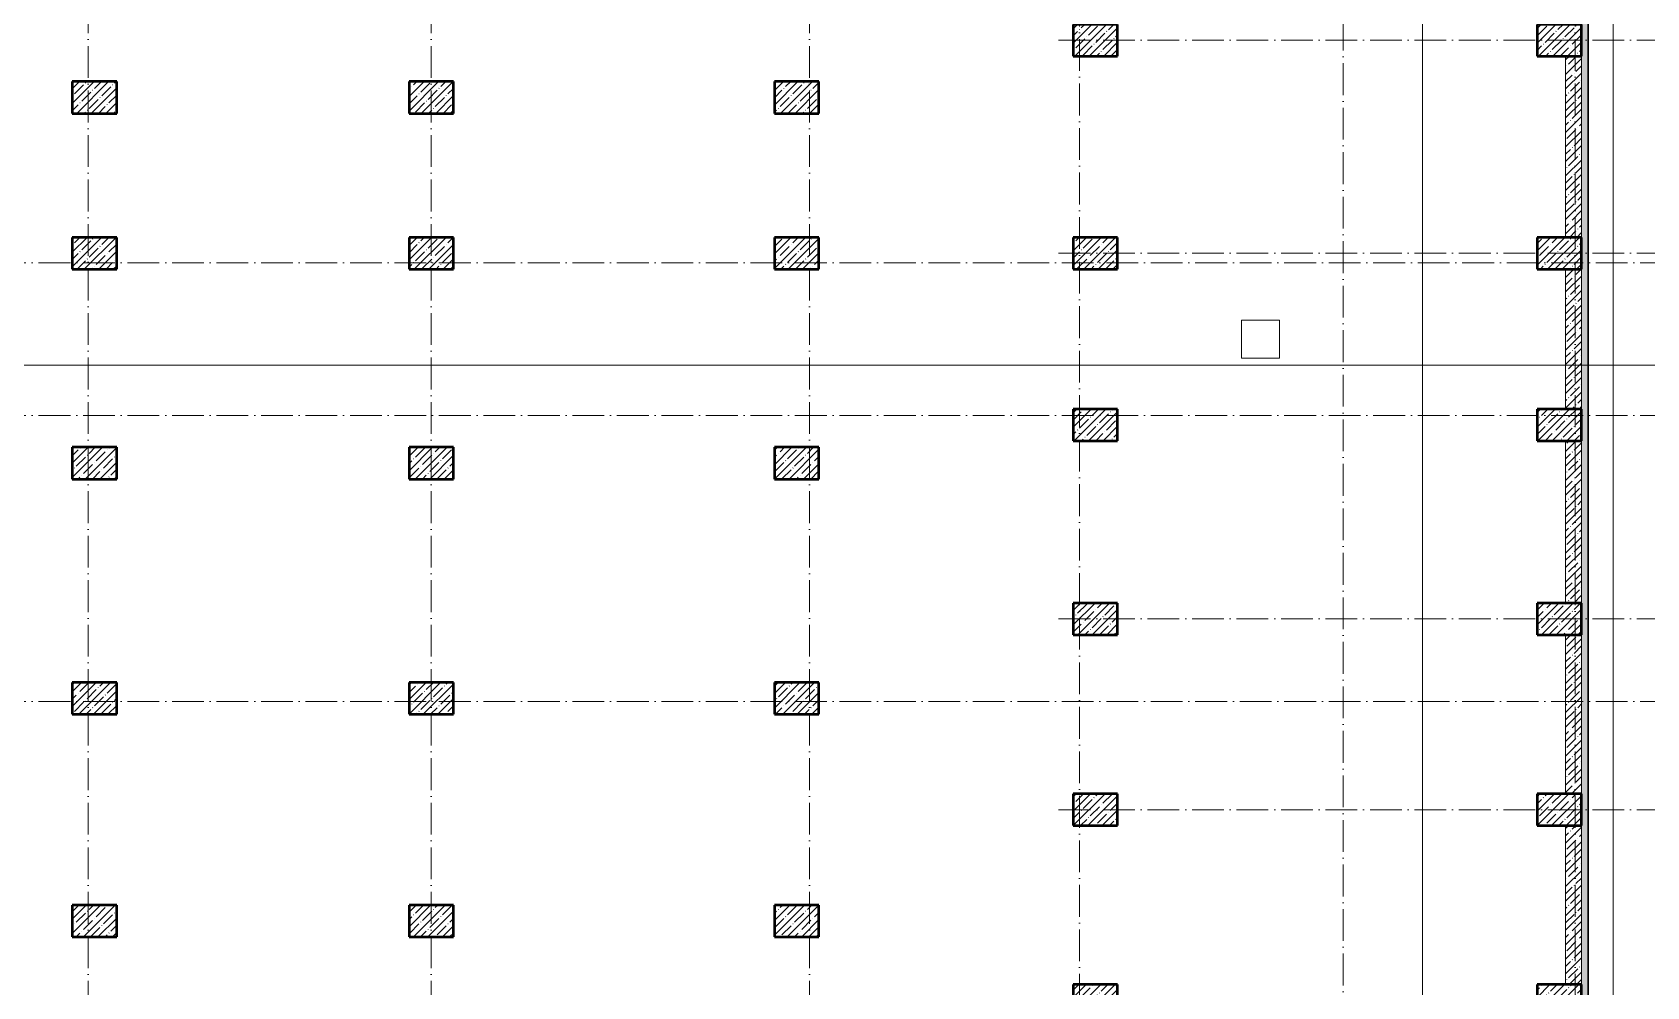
# Model space of a CAD drawing. Header units: millimetres. Extents: x -401725 to 250493, y 305116 to 802890.
# Drawn here: x -273880 to -248475, y 517613 to 532622 of the extents above; entities that cross this region are included whole.
import ezdxf

# ---------------------------------------------------------------- set-up
doc = ezdxf.new("R2010")
doc.units = ezdxf.units.MM
doc.linetypes.add('50_200_ШТРИХ_1Т_ш5_п1_п1_', pattern=[700, 500, -100, 0, -100])
for name, color, linetype, lineweight in [('A-FLOR-____-OTLN', 7, 'Continuous', 9), ('A-WALL-____-MCUT', 7, 'Continuous', 13), ('A-WALL-____-MCUT-1', 7, 'Continuous', 9), ('A-WALL-____-MCUT-3', 7, 'Continuous', 9), ('A-WALL-____-PATT-1', 7, 'Continuous', 9), ('A-WALL-FNSH-MCUT-1', 7, 'Continuous', 9), ('S-COLS-____-MCUT', 7, 'Continuous', 50), ('S-COLS-____-OTLN', 7, 'Continuous', 9), ('S-GRID-____-OTLN-1', 7, '50_200_ШТРИХ_1Т_ш5_п1_п1_', 9)]:
    doc.layers.add(name, color=color, linetype=linetype, lineweight=lineweight)
doc.layers.add('G-____-____-SYMB-1', color=9, linetype='Continuous', lineweight=9, true_color=0x808080)
pattern_1 = [(45, (-350751.34, 459015.94), (-114.04925, 114.04925), []), (45, (-350637.3, 459015.94), (-114.04925, 114.04925), [201.612, -40.322, 3.353, -36.97])]

# ---------------------------------------------------------------- blocks, each defined once
blk = doc.blocks.new('BSC_Колонна _Прямоугольная - 500х700-V106-АР1_Кладочный план подвала в осях 1-64_Ю-ЯЯ')
at = {"layer": 'S-COLS-____-OTLN'}
h = blk.add_hatch(dxfattribs=at)
h.set_pattern_fill('FP_122', color=256, style=0, pattern_type=2)
h.set_pattern_definition([(315, (-64381.04, 93600), (114.04925, 114.04925), []), (315, (-64381.04, 93485.95), (114.04925, 114.04925), [201.613, -40.323, 3.353, -36.97])])
h.paths.add_polyline_path([(-250, -350), (250, -350), (250, 350), (-250, 350)], flags=0)
at = {"layer": 'S-COLS-____-MCUT'}
for p, q in [((250, 350), (-250, 350)), ((-250, 350), (-250, -350)), ((250, -350), (250, 350)), ((-250, -350), (250, -350))]:
    blk.add_line(p, q, dxfattribs=at)
blk = doc.blocks.new('BSC_Колонна _Прямоугольная - 500х700-V107-АР1_Кладочный план подвала в осях 1-64_Ю-ЯЯ')
at = {"layer": 'S-COLS-____-OTLN'}
h = blk.add_hatch(dxfattribs=at)
h.set_pattern_fill('FP_123', color=256, style=0, pattern_type=2)
h.set_pattern_definition([(315, (-70131.04, 93600), (114.04925, 114.04925), []), (315, (-70131.04, 93485.95), (114.04925, 114.04925), [201.613, -40.323, 3.353, -36.97])])
h.paths.add_polyline_path([(-250, 350), (-250, -350), (250, -350), (250, 350)], flags=0)
at = {"layer": 'S-COLS-____-MCUT'}
for p, q in [((250, 350), (-250, 350)), ((-250, 350), (-250, -350)), ((250, -350), (250, 350)), ((-250, -350), (250, -350))]:
    blk.add_line(p, q, dxfattribs=at)
blk = doc.blocks.new('BSC_Колонна _Прямоугольная - 500х700-V108-АР1_Кладочный план подвала в осях 1-64_Ю-ЯЯ')
at = {"layer": 'S-COLS-____-OTLN'}
h = blk.add_hatch(dxfattribs=at)
h.set_pattern_fill('FP_124', color=256, style=0, pattern_type=2)
h.set_pattern_definition([(315, (-73481.04, 93600), (114.04925, 114.04925), []), (315, (-73481.04, 93485.95), (114.04925, 114.04925), [201.613, -40.323, 3.353, -36.97])])
h.paths.add_polyline_path([(-250, 350), (-250, -350), (250, -350), (250, 350), (-112, 350)], flags=0)
at = {"layer": 'S-COLS-____-MCUT'}
for p, q in [((250, 350), (-250, 350)), ((-250, 350), (-250, -350)), ((250, -350), (250, 350)), ((-250, -350), (250, -350))]:
    blk.add_line(p, q, dxfattribs=at)
blk = doc.blocks.new('BSC_Колонна _Прямоугольная - 500х700-V109-АР1_Кладочный план подвала в осях 1-64_Ю-ЯЯ')
at = {"layer": 'S-COLS-____-OTLN'}
h = blk.add_hatch(dxfattribs=at)
h.set_pattern_fill('FP_125', color=256, style=0, pattern_type=2)
h.set_pattern_definition([(315, (-70131.04, 100900), (114.04925, 114.04925), []), (315, (-70131.04, 100785.95), (114.04925, 114.04925), [201.613, -40.323, 3.353, -36.97])])
h.paths.add_polyline_path([(-250, 350), (-250, -350), (250, -350), (250, 350)], flags=0)
at = {"layer": 'S-COLS-____-MCUT'}
for p, q in [((250, 350), (-250, 350)), ((-250, 350), (-250, -350)), ((250, -350), (250, 350)), ((-250, -350), (250, -350))]:
    blk.add_line(p, q, dxfattribs=at)
blk = doc.blocks.new('BSC_Колонна _Прямоугольная - 500х700-V110-АР1_Кладочный план подвала в осях 1-64_Ю-ЯЯ')
at = {"layer": 'S-COLS-____-OTLN'}
h = blk.add_hatch(dxfattribs=at)
h.set_pattern_fill('FP_126', color=256, style=0, pattern_type=2)
h.set_pattern_definition([(315, (-73481.04, 100900), (114.04925, 114.04925), []), (315, (-73481.04, 100785.95), (114.04925, 114.04925), [201.613, -40.323, 3.353, -36.97])])
h.paths.add_polyline_path([(-250, 350), (-250, -350), (250, -350), (250, 350), (-112, 350)], flags=0)
at = {"layer": 'S-COLS-____-MCUT'}
for p, q in [((250, 350), (-250, 350)), ((-250, 350), (-250, -350)), ((250, -350), (250, 350)), ((-250, -350), (250, -350))]:
    blk.add_line(p, q, dxfattribs=at)
blk = doc.blocks.new('BSC_Колонна _Прямоугольная - 500х700-V115-АР1_Кладочный план подвала в осях 1-64_Ю-ЯЯ')
at = {"layer": 'S-COLS-____-OTLN'}
h = blk.add_hatch(dxfattribs=at)
h.set_pattern_fill('FP_131', color=256, style=0, pattern_type=2)
h.set_pattern_definition([(315, (-64381.04, 100900), (114.04925, 114.04925), []), (315, (-64381.04, 100785.95), (114.04925, 114.04925), [201.613, -40.323, 3.353, -36.97])])
h.paths.add_polyline_path([(-250, -350), (250, -350), (250, 350), (-250, 350)], flags=0)
at = {"layer": 'S-COLS-____-MCUT'}
for p, q in [((250, 350), (-250, 350)), ((-250, 350), (-250, -350)), ((250, -350), (250, 350)), ((-250, -350), (250, -350))]:
    blk.add_line(p, q, dxfattribs=at)
blk = doc.blocks.new('BSC_Колонна _Прямоугольная - 500х700-V116-АР1_Кладочный план подвала в осях 1-64_Ю-ЯЯ')
at = {"layer": 'S-COLS-____-OTLN'}
h = blk.add_hatch(dxfattribs=at)
h.set_pattern_fill('FP_132', color=256, style=0, pattern_type=2)
h.set_pattern_definition([(315, (-63131.04, 77850), (114.04925, 114.04925), []), (315, (-63131.04, 77735.95), (114.04925, 114.04925), [201.613, -40.323, 3.353, -36.97])])
h.paths.add_polyline_path([(-250, 350), (-250, -350), (250, -350), (250, 350)], flags=0)
at = {"layer": 'S-COLS-____-MCUT'}
for p, q in [((250, 350), (-250, 350)), ((-250, 350), (-250, -350)), ((250, -350), (250, 350)), ((-250, -350), (250, -350))]:
    blk.add_line(p, q, dxfattribs=at)
blk = doc.blocks.new('BSC_Колонна _Прямоугольная - 500х700-V117-АР1_Кладочный план подвала в осях 1-64_Ю-ЯЯ')
at = {"layer": 'S-COLS-____-OTLN'}
h = blk.add_hatch(dxfattribs=at)
h.set_pattern_fill('FP_133', color=256, style=0, pattern_type=2)
h.set_pattern_definition([(315, (-63131.04, 83150), (114.04925, 114.04925), []), (315, (-63131.04, 83035.95), (114.04925, 114.04925), [201.613, -40.323, 3.353, -36.97])])
h.paths.add_polyline_path([(-250, -350), (250, -350), (250, 350), (-250, 350)], flags=0)
at = {"layer": 'S-COLS-____-MCUT'}
for p, q in [((250, 350), (-250, 350)), ((-250, 350), (-250, -350)), ((250, -350), (250, 350)), ((-250, -350), (250, -350))]:
    blk.add_line(p, q, dxfattribs=at)
blk = doc.blocks.new('BSC_Колонна _Прямоугольная - 500х700-V118-АР1_Кладочный план подвала в осях 1-64_Ю-ЯЯ')
at = {"layer": 'S-COLS-____-OTLN'}
h = blk.add_hatch(dxfattribs=at)
h.set_pattern_fill('FP_134', color=256, style=0, pattern_type=2)
h.set_pattern_definition([(315, (-61381.04, 93600), (114.04925, 114.04925), []), (315, (-61381.04, 93485.95), (114.04925, 114.04925), [201.613, -40.323, 3.353, -36.97])])
h.paths.add_polyline_path([(-250, -350), (250, -350), (250, 350), (-250, 350)], flags=0)
at = {"layer": 'S-COLS-____-MCUT'}
for p, q in [((250, 350), (-250, 350)), ((-250, 350), (-250, -350)), ((250, -350), (250, 350)), ((-250, -350), (250, -350))]:
    blk.add_line(p, q, dxfattribs=at)
blk = doc.blocks.new('BSC_Колонна _Прямоугольная - 500х700-V119-АР1_Кладочный план подвала в осях 1-64_Ю-ЯЯ')
at = {"layer": 'S-COLS-____-OTLN'}
h = blk.add_hatch(dxfattribs=at)
h.set_pattern_fill('FP_135', color=256, style=0, pattern_type=2)
h.set_pattern_definition([(315, (-61381.04, 100900), (114.04925, 114.04925), []), (315, (-61381.04, 100785.95), (114.04925, 114.04925), [201.613, -40.323, 3.353, -36.97])])
h.paths.add_polyline_path([(-250, -350), (250, -350), (250, 350), (-250, 350)], flags=0)
at = {"layer": 'S-COLS-____-MCUT'}
for p, q in [((250, 350), (-250, 350)), ((-250, 350), (-250, -350)), ((250, -350), (250, 350)), ((-250, -350), (250, -350))]:
    blk.add_line(p, q, dxfattribs=at)
blk = doc.blocks.new('BSC_Колонна _Прямоугольная - 500х700-V135-АР1_Кладочный план подвала в осях 1-64_Ю-ЯЯ')
at = {"layer": 'S-COLS-____-OTLN'}
h = blk.add_hatch(dxfattribs=at)
h.set_pattern_fill('FP_152', color=256, style=0, pattern_type=2)
h.set_pattern_definition([(315, (-63131.04, 88900), (114.04925, 114.04925), []), (315, (-63131.04, 88785.95), (114.04925, 114.04925), [201.613, -40.323, 3.353, -36.97])])
h.paths.add_polyline_path([(-250, -350), (250, -350), (250, 350), (-250, 350)], flags=0)
at = {"layer": 'S-COLS-____-MCUT'}
for p, q in [((250, 350), (-250, 350)), ((-250, 350), (-250, -350)), ((250, -350), (250, 350)), ((-250, -350), (250, -350))]:
    blk.add_line(p, q, dxfattribs=at)
blk = doc.blocks.new('BSC_Колонна _Прямоугольная - 500х700-V136-АР1_Кладочный план подвала в осях 1-64_Ю-ЯЯ')
at = {"layer": 'S-COLS-____-OTLN'}
h = blk.add_hatch(dxfattribs=at)
h.set_pattern_fill('FP_153', color=256, style=0, pattern_type=2)
h.set_pattern_definition([(315, (-59631.04, 77850), (114.04925, 114.04925), []), (315, (-59631.04, 77735.95), (114.04925, 114.04925), [201.613, -40.323, 3.353, -36.97])])
h.paths.add_polyline_path([(-250, 350), (-250, -350), (250, -350), (250, 350)], flags=0)
at = {"layer": 'S-COLS-____-MCUT'}
for p, q in [((250, 350), (-250, 350)), ((-250, 350), (-250, -350)), ((250, -350), (250, 350)), ((-250, -350), (250, -350))]:
    blk.add_line(p, q, dxfattribs=at)
blk = doc.blocks.new('BSC_Колонна _Прямоугольная - 500х700-V137-АР1_Кладочный план подвала в осях 1-64_Ю-ЯЯ')
at = {"layer": 'S-COLS-____-OTLN'}
h = blk.add_hatch(dxfattribs=at)
h.set_pattern_fill('FP_154', color=256, style=0, pattern_type=2)
h.set_pattern_definition([(315, (-59631.04, 83150), (114.04925, 114.04925), []), (315, (-59631.04, 83035.95), (114.04925, 114.04925), [201.613, -40.323, 3.353, -36.97])])
h.paths.add_polyline_path([(-250, -350), (250, -350), (250, 350), (-250, 350)], flags=0)
at = {"layer": 'S-COLS-____-MCUT'}
for p, q in [((250, 350), (-250, 350)), ((-250, 350), (-250, -350)), ((250, -350), (250, 350)), ((-250, -350), (250, -350))]:
    blk.add_line(p, q, dxfattribs=at)
blk = doc.blocks.new('BSC_Колонна _Прямоугольная - 500х700-V138-АР1_Кладочный план подвала в осях 1-64_Ю-ЯЯ')
at = {"layer": 'S-COLS-____-OTLN'}
h = blk.add_hatch(dxfattribs=at)
h.set_pattern_fill('FP_155', color=256, style=0, pattern_type=2)
h.set_pattern_definition([(315, (-59631.04, 88900), (114.04925, 114.04925), []), (315, (-59631.04, 88785.95), (114.04925, 114.04925), [201.613, -40.323, 3.353, -36.97])])
h.paths.add_polyline_path([(-250, -350), (250, -350), (250, 350), (-250, 350)], flags=0)
at = {"layer": 'S-COLS-____-MCUT'}
for p, q in [((250, 350), (-250, 350)), ((-250, 350), (-250, -350)), ((250, -350), (250, 350)), ((-250, -350), (250, -350))]:
    blk.add_line(p, q, dxfattribs=at)
blk = doc.blocks.new('BSC_Колонна _Прямоугольная - 500х700-V139-АР1_Кладочный план подвала в осях 1-64_Ю-ЯЯ')
at = {"layer": 'S-COLS-____-OTLN'}
h = blk.add_hatch(dxfattribs=at)
h.set_pattern_fill('FP_156', color=256, style=0, pattern_type=2)
h.set_pattern_definition([(315, (-66831.04, 77850), (114.04925, 114.04925), []), (315, (-66831.04, 77735.95), (114.04925, 114.04925), [201.613, -40.323, 3.353, -36.97])])
h.paths.add_polyline_path([(-250, 96), (-250, -350), (250, -350), (250, 350), (-250, 350)], flags=0)
at = {"layer": 'S-COLS-____-MCUT'}
for p, q in [((250, 350), (-250, 350)), ((-250, 350), (-250, -350)), ((250, -350), (250, 350)), ((-250, -350), (250, -350))]:
    blk.add_line(p, q, dxfattribs=at)
blk = doc.blocks.new('BSC_Колонна _Прямоугольная - 500х700-V140-АР1_Кладочный план подвала в осях 1-64_Ю-ЯЯ')
at = {"layer": 'S-COLS-____-OTLN'}
h = blk.add_hatch(dxfattribs=at)
h.set_pattern_fill('FP_157', color=256, style=0, pattern_type=2)
h.set_pattern_definition([(315, (-66831.04, 83150), (114.04925, 114.04925), []), (315, (-66831.04, 83035.95), (114.04925, 114.04925), [201.613, -40.323, 3.353, -36.97])])
h.paths.add_polyline_path([(-250, 350), (-250, -350), (250, -350), (250, 350), (80, 350)], flags=0)
at = {"layer": 'S-COLS-____-MCUT'}
for p, q in [((250, 350), (-250, 350)), ((-250, 350), (-250, -350)), ((250, -350), (250, 350)), ((-250, -350), (250, -350))]:
    blk.add_line(p, q, dxfattribs=at)
blk = doc.blocks.new('BSC_Колонна _Прямоугольная - 500х700-V141-АР1_Кладочный план подвала в осях 1-64_Ю-ЯЯ')
at = {"layer": 'S-COLS-____-OTLN'}
h = blk.add_hatch(dxfattribs=at)
h.set_pattern_fill('FP_158', color=256, style=0, pattern_type=2)
h.set_pattern_definition([(315, (-66831.04, 88900), (114.04925, 114.04925), []), (315, (-66831.04, 88785.95), (114.04925, 114.04925), [201.613, -40.323, 3.353, -36.97])])
h.paths.add_polyline_path([(-250, 350), (-250, -350), (250, -350), (250, 350), (80, 350)], flags=0)
at = {"layer": 'S-COLS-____-MCUT'}
for p, q in [((250, 350), (-250, 350)), ((-250, 350), (-250, -350)), ((250, -350), (250, 350)), ((-250, -350), (250, -350))]:
    blk.add_line(p, q, dxfattribs=at)
blk = doc.blocks.new('BSC_Колонна _Прямоугольная - 500х700-V142-АР1_Кладочный план подвала в осях 1-64_Ю-ЯЯ')
at = {"layer": 'S-COLS-____-OTLN'}
h = blk.add_hatch(dxfattribs=at)
h.set_pattern_fill('FP_159', color=256, style=0, pattern_type=2)
h.set_pattern_definition([(315, (-70131.04, 77850), (114.04925, 114.04925), []), (315, (-70131.04, 77735.95), (114.04925, 114.04925), [201.613, -40.323, 3.353, -36.97])])
h.paths.add_polyline_path([(-250, 350), (-250, -350), (250, -350), (250, 350)], flags=0)
at = {"layer": 'S-COLS-____-MCUT'}
for p, q in [((250, 350), (-250, 350)), ((-250, 350), (-250, -350)), ((250, -350), (250, 350)), ((-250, -350), (250, -350))]:
    blk.add_line(p, q, dxfattribs=at)
blk = doc.blocks.new('BSC_Колонна _Прямоугольная - 500х700-V143-АР1_Кладочный план подвала в осях 1-64_Ю-ЯЯ')
at = {"layer": 'S-COLS-____-OTLN'}
h = blk.add_hatch(dxfattribs=at)
h.set_pattern_fill('FP_160', color=256, style=0, pattern_type=2)
h.set_pattern_definition([(315, (-70131.04, 83150), (114.04925, 114.04925), []), (315, (-70131.04, 83035.95), (114.04925, 114.04925), [201.613, -40.323, 3.353, -36.97])])
h.paths.add_polyline_path([(-250, 350), (-250, -350), (250, -350), (250, 350)], flags=0)
at = {"layer": 'S-COLS-____-MCUT'}
for p, q in [((250, 350), (-250, 350)), ((-250, 350), (-250, -350)), ((250, -350), (250, 350)), ((-250, -350), (250, -350))]:
    blk.add_line(p, q, dxfattribs=at)
blk = doc.blocks.new('BSC_Колонна _Прямоугольная - 500х700-V144-АР1_Кладочный план подвала в осях 1-64_Ю-ЯЯ')
at = {"layer": 'S-COLS-____-OTLN'}
h = blk.add_hatch(dxfattribs=at)
h.set_pattern_fill('FP_161', color=256, style=0, pattern_type=2)
h.set_pattern_definition([(315, (-70131.04, 88900), (114.04925, 114.04925), []), (315, (-70131.04, 88785.95), (114.04925, 114.04925), [201.613, -40.323, 3.353, -36.97])])
h.paths.add_polyline_path([(-250, 350), (-250, -350), (250, -350), (250, 350)], flags=0)
at = {"layer": 'S-COLS-____-MCUT'}
for p, q in [((250, 350), (-250, 350)), ((-250, 350), (-250, -350)), ((250, -350), (250, 350)), ((-250, -350), (250, -350))]:
    blk.add_line(p, q, dxfattribs=at)
blk = doc.blocks.new('BSC_Колонна _Прямоугольная - 500х700-23798739-АР1_Кладочный план подвала в осях 1-64_Ю-ЯЯ')
at = {"layer": 'S-COLS-____-OTLN'}
h = blk.add_hatch(dxfattribs=at)
h.set_pattern_fill('FP_187', color=256, style=0, pattern_type=2)
h.set_pattern_definition([(315, (-67431.04, 93600), (114.04925, 114.04925), []), (315, (-67431.04, 93485.95), (114.04925, 114.04925), [201.613, -40.323, 3.353, -36.97])])
h.paths.add_polyline_path([(-250, 350), (-250, -350), (250, -350), (250, 350)], flags=0)
at = {"layer": 'S-COLS-____-MCUT'}
for p, q in [((250, 350), (-250, 350)), ((-250, 350), (-250, -350)), ((250, -350), (250, 350)), ((-250, -350), (250, -350))]:
    blk.add_line(p, q, dxfattribs=at)
blk = doc.blocks.new('BSC_Колонна _Прямоугольная - 500х700-V169-АР1_Кладочный план подвала в осях 1-64_Ю-ЯЯ')
at = {"layer": 'S-COLS-____-OTLN'}
h = blk.add_hatch(dxfattribs=at)
h.set_pattern_fill('FP_188', color=256, style=0, pattern_type=2)
h.set_pattern_definition([(315, (-67431.04, 100900), (114.04925, 114.04925), []), (315, (-67431.04, 100785.95), (114.04925, 114.04925), [201.613, -40.323, 3.353, -36.97])])
h.paths.add_polyline_path([(-250, 350), (-250, -350), (250, -350), (250, 350)], flags=0)
at = {"layer": 'S-COLS-____-MCUT'}
for p, q in [((250, 350), (-250, 350)), ((-250, 350), (-250, -350)), ((250, -350), (250, 350)), ((-250, -350), (250, -350))]:
    blk.add_line(p, q, dxfattribs=at)
blk = doc.blocks.new('BSC_Колонна _Прямоугольная - 500х700-V172-АР1_Кладочный план подвала в осях 1-64_Ю-ЯЯ')
at = {"layer": 'S-COLS-____-OTLN'}
h = blk.add_hatch(dxfattribs=at)
h.set_pattern_fill('FP_191', color=256, style=0, pattern_type=2)
h.set_pattern_definition([(315, (-58381.04, 93600), (114.04925, 114.04925), []), (315, (-58381.04, 93485.95), (114.04925, 114.04925), [201.613, -40.323, 3.353, -36.97])])
h.paths.add_polyline_path([(-250, -350), (250, -350), (250, 350), (-250, 350)], flags=0)
at = {"layer": 'S-COLS-____-MCUT'}
for p, q in [((250, 350), (-250, 350)), ((-250, 350), (-250, -350)), ((250, -350), (250, 350)), ((-250, -350), (250, -350))]:
    blk.add_line(p, q, dxfattribs=at)
blk = doc.blocks.new('BSC_Колонна _Прямоугольная - 500х700-V173-АР1_Кладочный план подвала в осях 1-64_Ю-ЯЯ')
at = {"layer": 'S-COLS-____-OTLN'}
h = blk.add_hatch(dxfattribs=at)
h.set_pattern_fill('FP_192', color=256, style=0, pattern_type=2)
h.set_pattern_definition([(315, (-58381.04, 100900), (114.04925, 114.04925), []), (315, (-58381.04, 100785.95), (114.04925, 114.04925), [201.613, -40.323, 3.353, -36.97])])
h.paths.add_polyline_path([(-250, -350), (250, -350), (250, 350), (-250, 350)], flags=0)
at = {"layer": 'S-COLS-____-MCUT'}
for p, q in [((250, 350), (-250, 350)), ((-250, 350), (-250, -350)), ((250, -350), (250, 350)), ((-250, -350), (250, -350))]:
    blk.add_line(p, q, dxfattribs=at)
blk = doc.blocks.new('BSC_Колонна _Прямоугольная - 500х700-V178-АР1_Кладочный план подвала в осях 1-64_Ю-ЯЯ')
at = {"layer": 'S-COLS-____-OTLN'}
h = blk.add_hatch(dxfattribs=at)
h.set_pattern_fill('FP_197', color=256, style=0, pattern_type=2)
h.set_pattern_definition([(315, (-72581.04, 77850), (114.04925, 114.04925), []), (315, (-72581.04, 77735.95), (114.04925, 114.04925), [201.613, -40.323, 3.353, -36.97])])
h.paths.add_polyline_path([(-250, 350), (-250, -350), (250, -350), (250, 350)], flags=0)
at = {"layer": 'S-COLS-____-MCUT'}
for p, q in [((250, 350), (-250, 350)), ((-250, 350), (-250, -350)), ((250, -350), (250, 350)), ((-250, -350), (250, -350))]:
    blk.add_line(p, q, dxfattribs=at)
blk = doc.blocks.new('BSC_Колонна _Прямоугольная - 500х700-V179-АР1_Кладочный план подвала в осях 1-64_Ю-ЯЯ')
at = {"layer": 'S-COLS-____-OTLN'}
h = blk.add_hatch(dxfattribs=at)
h.set_pattern_fill('FP_198', color=256, style=0, pattern_type=2)
h.set_pattern_definition([(315, (-72581.04, 83150), (114.04925, 114.04925), []), (315, (-72581.04, 83035.95), (114.04925, 114.04925), [201.613, -40.323, 3.353, -36.97])])
h.paths.add_polyline_path([(-250, 350), (-250, -350), (250, -350), (250, 350)], flags=0)
at = {"layer": 'S-COLS-____-MCUT'}
for p, q in [((250, 350), (-250, 350)), ((-250, 350), (-250, -350)), ((250, -350), (250, 350)), ((-250, -350), (250, -350))]:
    blk.add_line(p, q, dxfattribs=at)
blk = doc.blocks.new('BSC_Колонна _Прямоугольная - 500х700-V180-АР1_Кладочный план подвала в осях 1-64_Ю-ЯЯ')
at = {"layer": 'S-COLS-____-OTLN'}
h = blk.add_hatch(dxfattribs=at)
h.set_pattern_fill('FP_199', color=256, style=0, pattern_type=2)
h.set_pattern_definition([(315, (-72581.04, 88900), (114.04925, 114.04925), []), (315, (-72581.04, 88785.95), (114.04925, 114.04925), [201.613, -40.323, 3.353, -36.97])])
h.paths.add_polyline_path([(-250, 350), (-250, -350), (250, -350), (250, 350)], flags=0)
at = {"layer": 'S-COLS-____-MCUT'}
for p, q in [((250, 350), (-250, 350)), ((-250, 350), (-250, -350)), ((250, -350), (250, 350)), ((-250, -350), (250, -350))]:
    blk.add_line(p, q, dxfattribs=at)

msp = doc.modelspace()

# ---------------------------------------------------------------- hatches: boundary and pattern name
at = {"layer": 'A-WALL-____-PATT-1'}
h = msp.add_hatch(dxfattribs=at)
h.set_pattern_fill('FP_54', color=256, style=0, pattern_type=2)
h.set_pattern_definition([(0, (-350751.34, 459015.94), (120.967, 69.841), [80.645, -161.29]), (120, (-350751.34, 459015.94), (-120.96808, 69.84086), [80.645, -161.29]), (60, (-350751.34, 459015.94), (-8e-05, 139.68186), [0, -161.29, 80.645, 0])])
h.paths.add_polyline_path([(-249448.8855, 500496.983), (-249399.3432, 500496.983), (-249399.3432, 544798.983), (-249499.3432, 544798.983), (-249499.3432, 500496.983)], flags=0)
h = msp.add_hatch(dxfattribs=at)
h.set_pattern_fill('FP_1', color=256, style=0, pattern_type=2)
h.set_pattern_definition(pattern_1)
h.paths.add_polyline_path([(-249751.3432, 529396.983), (-249501.3432, 529396.983), (-249501.3432, 532246.983), (-249751.3432, 532246.983)], flags=0)
h = msp.add_hatch(dxfattribs=at)
h.set_pattern_fill('FP_1', color=256, style=0, pattern_type=2)
h.set_pattern_definition(pattern_1)
h.paths.add_polyline_path([(-249751.3432, 526696.983), (-249501.3432, 526696.983), (-249501.3432, 528896.983), (-249751.3432, 528896.983)], flags=0)
h = msp.add_hatch(dxfattribs=at)
h.set_pattern_fill('FP_1', color=256, style=0, pattern_type=2)
h.set_pattern_definition(pattern_1)
h.paths.add_polyline_path([(-249751.3432, 523646.983), (-249501.3432, 523646.983), (-249501.3432, 526196.983), (-249751.3432, 526196.983), (-249751.3432, 525927.0962)], flags=0)
h = msp.add_hatch(dxfattribs=at)
h.set_pattern_fill('FP_1', color=256, style=0, pattern_type=2)
h.set_pattern_definition(pattern_1)
h.paths.add_polyline_path([(-249751.3432, 520646.983), (-249501.3432, 520646.983), (-249501.3432, 523146.983), (-249751.3432, 523146.983)], flags=0)
h = msp.add_hatch(dxfattribs=at)
h.set_pattern_fill('FP_1', color=256, style=0, pattern_type=2)
h.set_pattern_definition(pattern_1)
h.paths.add_polyline_path([(-249751.3432, 517646.983), (-249501.3432, 517646.983), (-249501.3432, 520146.983), (-249751.3432, 520146.983)], flags=0)

# ---------------------------------------------------------------- linework, layer by layer
at = {"layer": 'A-FLOR-____-OTLN'}
for p, q in [((-249001.3432, 505846.983), (-249001.3432, 542353.6147)), ((-254851.3432, 527496.983), (-254851.3432, 528096.983)), ((-254851.3432, 528096.983), (-254251.3432, 528096.983)), ((-254251.3432, 528096.983), (-254251.3432, 527496.983)), ((-254251.3432, 527496.983), (-254851.3432, 527496.983))]:
    msp.add_line(p, q, dxfattribs=at)
at = {"layer": 'A-WALL-____-MCUT'}
for p, q in [((-249399.3432, 544798.983), (-249399.3432, 500496.983)), ((-249391.3432, 500496.983), (-249391.3432, 544806.983))]:
    msp.add_line(p, q, dxfattribs=at)
at = {"layer": 'A-WALL-____-MCUT-1'}
for p, q in [((-249751.3432, 532246.983), (-249751.3432, 529396.983)), ((-249501.3432, 529396.983), (-249501.3432, 532246.983)), ((-249751.3432, 528896.983), (-249751.3432, 526696.983)), ((-249501.3432, 526696.983), (-249501.3432, 528896.983)), ((-249751.3432, 526196.983), (-249751.3432, 523646.983)), ((-249501.3432, 523646.983), (-249501.3432, 526196.983)), ((-249751.3432, 523146.983), (-249751.3432, 520646.983)), ((-249501.3432, 520646.983), (-249501.3432, 523146.983)), ((-249751.3432, 520146.983), (-249751.3432, 517646.983)), ((-249501.3432, 517646.983), (-249501.3432, 520146.983))]:
    msp.add_line(p, q, dxfattribs=at)
at = {"layer": 'A-WALL-____-MCUT-3'}
msp.add_line((-249499.3432, 544698.983), (-249499.3432, 500496.983), dxfattribs=at)
at = {"layer": 'A-WALL-FNSH-MCUT-1'}
for p, q in [((-249501.3432, 532246.983), (-249501.3432, 529396.983)), ((-249501.3432, 528896.983), (-249501.3432, 526696.983)), ((-249501.3432, 526196.983), (-249501.3432, 523646.983)), ((-249501.3432, 523146.983), (-249501.3432, 520646.983)), ((-249501.3432, 520146.983), (-249501.3432, 517646.983))]:
    msp.add_line(p, q, dxfattribs=at)
at = {"layer": 'G-____-____-SYMB-1'}
for p, q in [((-252003.1432, 545889.3146), (-252003.1432, 504422.2671)), ((-355686.9166, 527386.983), (-246379.932, 527386.983))]:
    msp.add_line(p, q, dxfattribs=at)
at = {"layer": 'S-GRID-____-OTLN-1'}
for p, q in [((-273001.3432, 549908.7924), (-273001.3432, 499110.3507)), ((-267601.3432, 549908.7924), (-267601.3432, 499110.3507)), ((-261651.3432, 549908.7924), (-261651.3432, 499110.3507)), ((-257401.3432, 499110.3507), (-257401.3432, 549908.7924)), ((-253251.3432, 508532.6233), (-253251.3432, 549908.7924)), ((-249601.3432, 499110.3507), (-249601.3432, 549908.7924)), ((-257730.0789, 532496.983), (-246676.9366, 532496.983)), ((-246676.9366, 528996.983), (-301509.3255, 528996.983)), ((-257730.0789, 529146.983), (-246826.3152, 529146.983)), ((-246676.9366, 526596.983), (-355420.1134, 526596.983)), ((-257730.0789, 523396.983), (-246676.9366, 523396.983)), ((-246676.9366, 522096.983), (-355420.1134, 522096.983)), ((-257730.0789, 520396.983), (-246676.9366, 520396.983))]:
    msp.add_line(p, q, dxfattribs=at)

# ---------------------------------------------------------------- block references
at = {"layer": 'S-COLS-____-OTLN', "rotation": 89.9999999999999}
for name, p in [('BSC_Колонна _Прямоугольная - 500х700-V108-АР1_Кладочный план подвала в осях 1-64_Ю-ЯЯ', (-257151.3432, 532496.983)), ('BSC_Колонна _Прямоугольная - 500х700-V110-АР1_Кладочный план подвала в осях 1-64_Ю-ЯЯ', (-249851.3432, 532496.983)), ('BSC_Колонна _Прямоугольная - 500х700-V178-АР1_Кладочный план подвала в осях 1-64_Ю-ЯЯ', (-272901.3432, 531596.983)), ('BSC_Колонна _Прямоугольная - 500х700-V179-АР1_Кладочный план подвала в осях 1-64_Ю-ЯЯ', (-267601.3432, 531596.983)), ('BSC_Колонна _Прямоугольная - 500х700-V180-АР1_Кладочный план подвала в осях 1-64_Ю-ЯЯ', (-261851.3432, 531596.983)), ('BSC_Колонна _Прямоугольная - 500х700-V142-АР1_Кладочный план подвала в осях 1-64_Ю-ЯЯ', (-272901.3432, 529146.983)), ('BSC_Колонна _Прямоугольная - 500х700-V143-АР1_Кладочный план подвала в осях 1-64_Ю-ЯЯ', (-267601.3432, 529146.983)), ('BSC_Колонна _Прямоугольная - 500х700-V144-АР1_Кладочный план подвала в осях 1-64_Ю-ЯЯ', (-261851.3432, 529146.983)), ('BSC_Колонна _Прямоугольная - 500х700-V107-АР1_Кладочный план подвала в осях 1-64_Ю-ЯЯ', (-257151.3432, 529146.983)), ('BSC_Колонна _Прямоугольная - 500х700-V109-АР1_Кладочный план подвала в осях 1-64_Ю-ЯЯ', (-249851.3432, 529146.983)), ('BSC_Колонна _Прямоугольная - 500х700-23798739-АР1_Кладочный план подвала в осях 1-64_Ю-ЯЯ', (-257151.3432, 526446.983)), ('BSC_Колонна _Прямоугольная - 500х700-V169-АР1_Кладочный план подвала в осях 1-64_Ю-ЯЯ', (-249851.3432, 526446.983)), ('BSC_Колонна _Прямоугольная - 500х700-V139-АР1_Кладочный план подвала в осях 1-64_Ю-ЯЯ', (-272901.3432, 525846.983)), ('BSC_Колонна _Прямоугольная - 500х700-V140-АР1_Кладочный план подвала в осях 1-64_Ю-ЯЯ', (-267601.3432, 525846.983)), ('BSC_Колонна _Прямоугольная - 500х700-V141-АР1_Кладочный план подвала в осях 1-64_Ю-ЯЯ', (-261851.3432, 525846.983)), ('BSC_Колонна _Прямоугольная - 500х700-V106-АР1_Кладочный план подвала в осях 1-64_Ю-ЯЯ', (-257151.3432, 523396.983)), ('BSC_Колонна _Прямоугольная - 500х700-V115-АР1_Кладочный план подвала в осях 1-64_Ю-ЯЯ', (-249851.3432, 523396.983)), ('BSC_Колонна _Прямоугольная - 500х700-V116-АР1_Кладочный план подвала в осях 1-64_Ю-ЯЯ', (-272901.3432, 522146.983)), ('BSC_Колонна _Прямоугольная - 500х700-V117-АР1_Кладочный план подвала в осях 1-64_Ю-ЯЯ', (-267601.3432, 522146.983)), ('BSC_Колонна _Прямоугольная - 500х700-V135-АР1_Кладочный план подвала в осях 1-64_Ю-ЯЯ', (-261851.3432, 522146.983)), ('BSC_Колонна _Прямоугольная - 500х700-V118-АР1_Кладочный план подвала в осях 1-64_Ю-ЯЯ', (-257151.3432, 520396.983)), ('BSC_Колонна _Прямоугольная - 500х700-V119-АР1_Кладочный план подвала в осях 1-64_Ю-ЯЯ', (-249851.3432, 520396.983)), ('BSC_Колонна _Прямоугольная - 500х700-V136-АР1_Кладочный план подвала в осях 1-64_Ю-ЯЯ', (-272901.3432, 518646.983)), ('BSC_Колонна _Прямоугольная - 500х700-V137-АР1_Кладочный план подвала в осях 1-64_Ю-ЯЯ', (-267601.3432, 518646.983)), ('BSC_Колонна _Прямоугольная - 500х700-V138-АР1_Кладочный план подвала в осях 1-64_Ю-ЯЯ', (-261851.3432, 518646.983)), ('BSC_Колонна _Прямоугольная - 500х700-V172-АР1_Кладочный план подвала в осях 1-64_Ю-ЯЯ', (-257151.3432, 517396.983)), ('BSC_Колонна _Прямоугольная - 500х700-V173-АР1_Кладочный план подвала в осях 1-64_Ю-ЯЯ', (-249851.3432, 517396.983))]:
    msp.add_blockref(name, p, dxfattribs=at)

doc.saveas('drawing.dxf')
